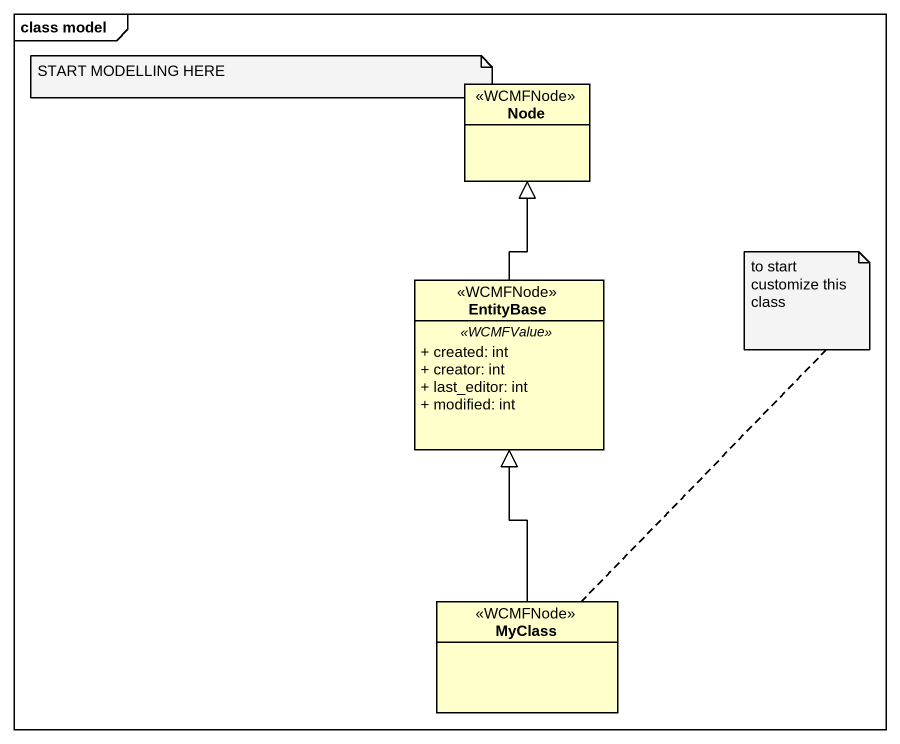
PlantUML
@startuml
mainframe class model
hide circle
hide empty members
skinparam classAttributeIconSize 0
class "Node" as Node_ <<WCMFNode>>
class EntityBase <<WCMFNode>> {
  .. <<WCMFValue>> ..
  + created: int
  + creator: int
  + last_editor: int
  + modified: int
}
class MyClass <<WCMFNode>>
EntityBase -up-|> Node_
MyClass -up-|> EntityBase
note as N1
  START MODELLING HERE
end note
note top of MyClass : to start customize this class
@enduml
